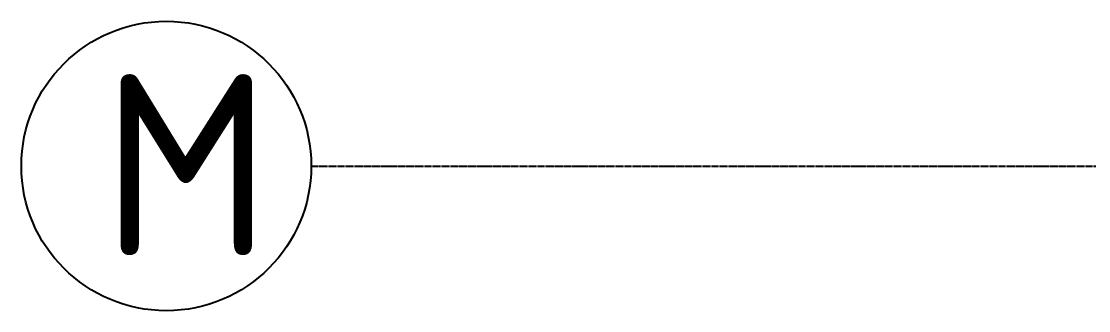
# Model space of a CAD drawing. Header units: millimetres. Extents: x -10163 to 1081624, y -5450 to 417560.
# Drawn here: x 392920 to 395865, y 32310 to 33110 of the extents above; entities that cross this region are included whole.
import ezdxf

# ---------------------------------------------------------------- set-up
doc = ezdxf.new("R2010")
doc.units = ezdxf.units.MM
doc.linetypes.add('Штрих-пунктир', pattern=[24, 20, -1.5, 1, -1.5])
doc.layers.add('Оси 2', color=253, linetype='Continuous')
doc.styles.add('ГОСТ', font='GOST Common.ttf', dxfattribs={"height": 400})

msp = doc.modelspace()

# ---------------------------------------------------------------- linework, layer by layer
at = {"layer": 'Оси 2', "linetype": 'Штрих-пунктир'}
msp.add_line((393720, 32710), (430140, 32710), dxfattribs=at)
msp.add_line((393720, 32710), (430140, 32710), dxfattribs=at)
at = {"layer": 'Оси 2'}
msp.add_circle((393320, 32710), 400, dxfattribs=at)
msp.add_circle((393320, 32710), 400, dxfattribs=at)

# ---------------------------------------------------------------- texts
at = {"layer": 'Оси 2', "insert": (393140.634, 32963.722), "char_height": 500, "attachment_point": 1, "style": 'ГОСТ'}
msp.add_mtext_dynamic_manual_height_columns('М', width=529.33393, gutter_width=12.5, heights=[0], dxfattribs=at)

doc.saveas('drawing.dxf')
